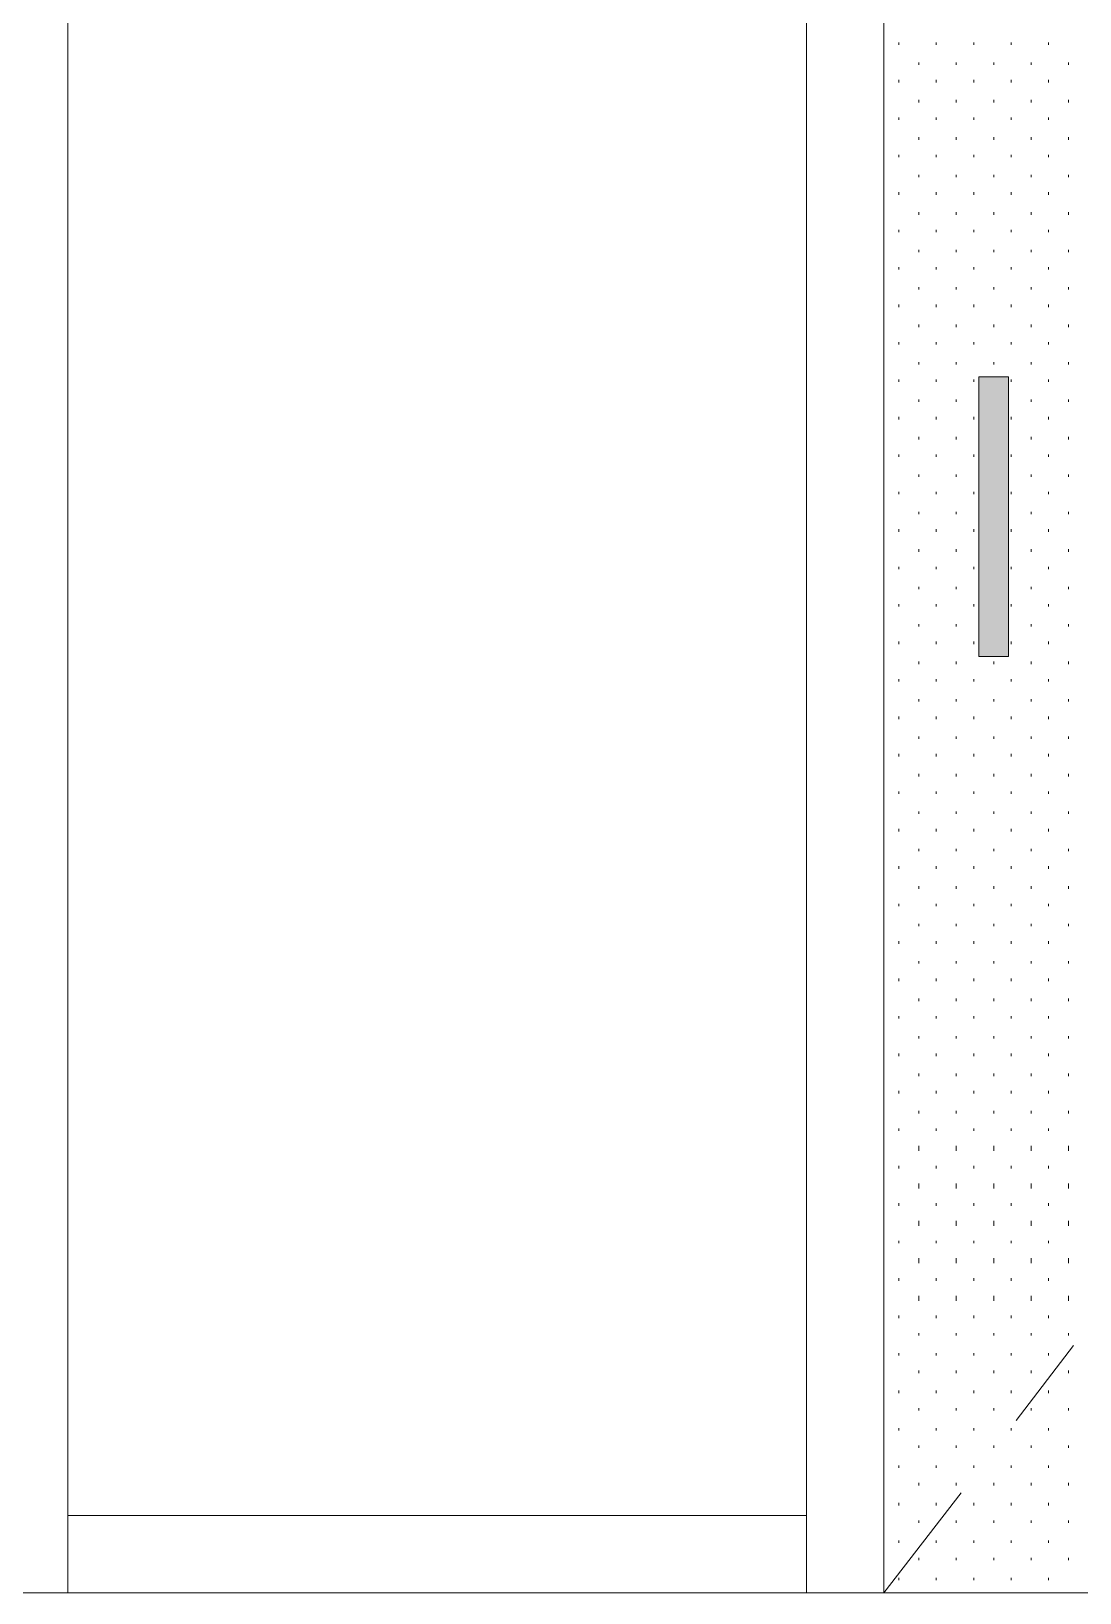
# Model space of a CAD drawing. Header units: inches. Extents: x -6061 to 13621, y -296 to 7483.
# Drawn here: x 12086.2 to 12119.8, y 670.5 to 720.6 of the extents above; entities that cross this region are included whole.
import ezdxf
from ezdxf.xclip import XClip

# ---------------------------------------------------------------- set-up
doc = ezdxf.new("R2010")
doc.units = ezdxf.units.IN
doc.header["$MEASUREMENT"] = 0
doc.header["$XCLIPFRAME"] = 0
doc.layers.get('0').update_dxf_attribs({"linetype": 'CONTINUOUS'})

# ---------------------------------------------------------------- blocks, each defined once
blk = doc.blocks.new('MF43512_5')
at = {"true_color": 0xffffff}
blk.add_hatch(color=7, dxfattribs=at).paths.add_polyline_path([(116.501, 477.986), (135.551, 477.986), (135.551, 527.431), (116.501, 527.431)])

msp = doc.modelspace()

# ---------------------------------------------------------------- linework, layer by layer
at = {"color": 7, "linetype": 'Continuous', "lineweight": 9, "true_color": 0x000007}
for p, q in [((12087.32859, 670.53582), (12087.32859, 766.56433)), ((12111.03538, 766.56433), (12111.03538, 670.53582)), ((12113.51818, 670.53582), (12113.51818, 766.56433)), ((12087.32859, 764.08153), (12087.32859, 673.01863)), ((12111.03538, 673.01863), (12111.03538, 764.08153)), ((12113.51818, 764.08153), (12113.51818, 670.53582)), ((12116.56162, 709.5399), (12116.56162, 700.56976)), ((12117.52271, 709.5399), (12116.56162, 709.5399)), ((12117.52271, 700.56976), (12117.52271, 709.5399)), ((12116.56162, 700.56976), (12117.52271, 700.56976)), ((12117.76298, 676.06207), (12119.60506, 678.46478)), ((12113.51818, 670.53582), (12116.00099, 673.73944)), ((12087.32859, 673.01863), (12111.03538, 673.01863)), ((12087.32859, 670.53582), (12087.32859, 673.01863)), ((12111.03538, 673.01863), (12087.32859, 673.01863)), ((12111.03538, 673.01863), (12111.03538, 670.53582)), ((12087.32859, 670.53582), (12084.76569, 670.53582)), ((12084.76569, 670.53582), (12087.32859, 670.53582)), ((12087.32859, 670.53582), (12111.03538, 670.53582)), ((12111.03538, 670.53582), (12087.32859, 670.53582)), ((12113.51818, 670.53582), (12111.03538, 670.53582)), ((12111.03538, 670.53582), (12113.51818, 670.53582)), ((12149.5589, 670.53582), (12113.51818, 670.53582))]:
    msp.add_line(p, q, dxfattribs=at)
at = {"color": 7, "linetype": 'Continuous', "lineweight": 9, "true_color": 0xffffff}
for p, q in [((12113.99872, 720.19193), (12113.99872, 720.27202)), ((12115.20008, 720.19193), (12115.20008, 720.27202)), ((12116.40144, 720.19193), (12116.40144, 720.27202)), ((12117.6028, 720.19193), (12117.6028, 720.27202)), ((12118.80415, 720.19193), (12118.80415, 720.27202)), ((12114.63945, 719.55121), (12114.63945, 719.6313)), ((12115.84081, 719.55121), (12115.84081, 719.6313)), ((12117.04216, 719.55121), (12117.04216, 719.6313)), ((12118.24352, 719.55121), (12118.24352, 719.6313)), ((12119.44488, 719.55121), (12119.44488, 719.6313)), ((12113.99872, 718.99058), (12113.99872, 719.07067)), ((12115.20008, 718.99058), (12115.20008, 719.07067)), ((12116.40144, 718.99058), (12116.40144, 719.07067)), ((12117.6028, 718.99058), (12117.6028, 719.07067)), ((12118.80415, 718.99058), (12118.80415, 719.07067)), ((12114.63945, 718.34985), (12114.63945, 718.42994)), ((12115.84081, 718.34985), (12115.84081, 718.42994)), ((12117.04216, 718.34985), (12117.04216, 718.42994)), ((12118.24352, 718.34985), (12118.24352, 718.42994)), ((12119.44488, 718.34985), (12119.44488, 718.42994)), ((12113.99872, 717.78922), (12113.99872, 717.86931)), ((12115.20008, 717.78922), (12115.20008, 717.86931)), ((12116.40144, 717.78922), (12116.40144, 717.86931)), ((12117.6028, 717.78922), (12117.6028, 717.86931)), ((12118.80415, 717.78922), (12118.80415, 717.86931)), ((12114.63945, 717.14849), (12114.63945, 717.22858)), ((12115.84081, 717.14849), (12115.84081, 717.22858)), ((12117.04216, 717.14849), (12117.04216, 717.22858)), ((12118.24352, 717.14849), (12118.24352, 717.22858)), ((12119.44488, 717.14849), (12119.44488, 717.22858)), ((12113.99872, 716.58786), (12113.99872, 716.66795)), ((12115.20008, 716.58786), (12115.20008, 716.66795)), ((12116.40144, 716.58786), (12116.40144, 716.66795)), ((12117.6028, 716.58786), (12117.6028, 716.66795)), ((12118.80415, 716.58786), (12118.80415, 716.66795)), ((12114.63945, 715.94714), (12114.63945, 716.02723)), ((12115.84081, 715.94714), (12115.84081, 716.02723)), ((12117.04216, 715.94714), (12117.04216, 716.02723)), ((12118.24352, 715.94714), (12118.24352, 716.02723)), ((12119.44488, 715.94714), (12119.44488, 716.02723)), ((12113.99872, 715.3865), (12113.99872, 715.46659)), ((12115.20008, 715.3865), (12115.20008, 715.46659)), ((12116.40144, 715.3865), (12116.40144, 715.46659)), ((12117.6028, 715.3865), (12117.6028, 715.46659)), ((12118.80415, 715.3865), (12118.80415, 715.46659)), ((12114.63945, 714.74578), (12114.63945, 714.82587)), ((12115.84081, 714.74578), (12115.84081, 714.82587)), ((12117.04216, 714.74578), (12117.04216, 714.82587)), ((12118.24352, 714.74578), (12118.24352, 714.82587)), ((12119.44488, 714.74578), (12119.44488, 714.82587)), ((12113.99872, 714.18515), (12113.99872, 714.26524)), ((12115.20008, 714.18515), (12115.20008, 714.26524)), ((12116.40144, 714.18515), (12116.40144, 714.26524)), ((12117.6028, 714.18515), (12117.6028, 714.26524)), ((12118.80415, 714.18515), (12118.80415, 714.26524)), ((12114.63945, 713.54442), (12114.63945, 713.62451)), ((12115.84081, 713.54442), (12115.84081, 713.62451)), ((12117.04216, 713.54442), (12117.04216, 713.62451)), ((12118.24352, 713.54442), (12118.24352, 713.62451)), ((12119.44488, 713.54442), (12119.44488, 713.62451)), ((12113.99872, 712.98379), (12113.99872, 713.06388)), ((12115.20008, 712.98379), (12115.20008, 713.06388)), ((12116.40144, 712.98379), (12116.40144, 713.06388)), ((12117.6028, 712.98379), (12117.6028, 713.06388)), ((12118.80415, 712.98379), (12118.80415, 713.06388)), ((12114.63945, 712.34306), (12114.63945, 712.42315)), ((12115.84081, 712.34306), (12115.84081, 712.42315)), ((12117.04216, 712.34306), (12117.04216, 712.42315)), ((12118.24352, 712.34306), (12118.24352, 712.42315)), ((12119.44488, 712.34306), (12119.44488, 712.42315)), ((12113.99872, 711.78243), (12113.99872, 711.86252)), ((12115.20008, 711.78243), (12115.20008, 711.86252)), ((12116.40144, 711.78243), (12116.40144, 711.86252)), ((12117.6028, 711.78243), (12117.6028, 711.86252)), ((12118.80415, 711.78243), (12118.80415, 711.86252)), ((12114.63945, 711.14171), (12114.63945, 711.2218)), ((12115.84081, 711.14171), (12115.84081, 711.2218)), ((12117.04216, 711.14171), (12117.04216, 711.2218)), ((12118.24352, 711.14171), (12118.24352, 711.2218)), ((12119.44488, 711.14171), (12119.44488, 711.2218)), ((12113.99872, 710.58107), (12113.99872, 710.66116)), ((12115.20008, 710.58107), (12115.20008, 710.66116)), ((12116.40144, 710.58107), (12116.40144, 710.66116)), ((12117.6028, 710.58107), (12117.6028, 710.66116)), ((12118.80415, 710.58107), (12118.80415, 710.66116)), ((12114.63945, 709.94035), (12114.63945, 710.02044)), ((12115.84081, 709.94035), (12115.84081, 710.02044)), ((12117.04216, 709.94035), (12117.04216, 710.02044)), ((12118.24352, 709.94035), (12118.24352, 710.02044)), ((12119.44488, 709.94035), (12119.44488, 710.02044)), ((12113.99872, 709.37972), (12113.99872, 709.45981)), ((12115.20008, 709.37972), (12115.20008, 709.45981)), ((12116.40144, 709.37972), (12116.40144, 709.45981)), ((12117.6028, 709.37972), (12117.6028, 709.45981)), ((12118.80415, 709.37972), (12118.80415, 709.45981)), ((12114.63945, 708.73899), (12114.63945, 708.81908)), ((12115.84081, 708.73899), (12115.84081, 708.81908)), ((12118.24352, 708.73899), (12118.24352, 708.81908)), ((12119.44488, 708.73899), (12119.44488, 708.81908)), ((12113.99872, 708.17836), (12113.99872, 708.25845)), ((12115.20008, 708.17836), (12115.20008, 708.25845)), ((12116.40144, 708.17836), (12116.40144, 708.25845)), ((12117.6028, 708.17836), (12117.6028, 708.25845)), ((12118.80415, 708.17836), (12118.80415, 708.25845)), ((12114.63945, 707.53763), (12114.63945, 707.61772)), ((12115.84081, 707.53763), (12115.84081, 707.61772)), ((12118.24352, 707.53763), (12118.24352, 707.61772)), ((12119.44488, 707.53763), (12119.44488, 707.61772)), ((12113.99872, 706.977), (12113.99872, 707.05709)), ((12115.20008, 706.977), (12115.20008, 707.05709)), ((12116.40144, 706.977), (12116.40144, 707.05709)), ((12117.6028, 706.977), (12117.6028, 707.05709)), ((12118.80415, 706.977), (12118.80415, 707.05709)), ((12114.63945, 706.33628), (12114.63945, 706.41637)), ((12115.84081, 706.33628), (12115.84081, 706.41637)), ((12118.24352, 706.33628), (12118.24352, 706.41637)), ((12119.44488, 706.33628), (12119.44488, 706.41637)), ((12113.99872, 705.77564), (12113.99872, 705.85573)), ((12115.20008, 705.77564), (12115.20008, 705.85573)), ((12116.40144, 705.77564), (12116.40144, 705.85573)), ((12117.6028, 705.77564), (12117.6028, 705.85573)), ((12118.80415, 705.77564), (12118.80415, 705.85573)), ((12114.63945, 705.13492), (12114.63945, 705.21501)), ((12115.84081, 705.13492), (12115.84081, 705.21501)), ((12118.24352, 705.13492), (12118.24352, 705.21501)), ((12119.44488, 705.13492), (12119.44488, 705.21501)), ((12113.99872, 704.57429), (12113.99872, 704.65438)), ((12115.20008, 704.57429), (12115.20008, 704.65438)), ((12116.40144, 704.57429), (12116.40144, 704.65438)), ((12117.6028, 704.57429), (12117.6028, 704.65438)), ((12118.80415, 704.57429), (12118.80415, 704.65438)), ((12114.63945, 703.93356), (12114.63945, 704.01365)), ((12115.84081, 703.93356), (12115.84081, 704.01365)), ((12118.24352, 703.93356), (12118.24352, 704.01365)), ((12119.44488, 703.93356), (12119.44488, 704.01365)), ((12113.99872, 703.37293), (12113.99872, 703.45302)), ((12115.20008, 703.37293), (12115.20008, 703.45302)), ((12116.40144, 703.37293), (12116.40144, 703.45302)), ((12117.6028, 703.37293), (12117.6028, 703.45302)), ((12118.80415, 703.37293), (12118.80415, 703.45302)), ((12114.63945, 702.7322), (12114.63945, 702.81229)), ((12115.84081, 702.7322), (12115.84081, 702.81229)), ((12118.24352, 702.7322), (12118.24352, 702.81229)), ((12119.44488, 702.7322), (12119.44488, 702.81229)), ((12113.99872, 702.17157), (12113.99872, 702.25166)), ((12115.20008, 702.17157), (12115.20008, 702.25166)), ((12116.40144, 702.17157), (12116.40144, 702.25166)), ((12117.6028, 702.17157), (12117.6028, 702.25166)), ((12118.80415, 702.17157), (12118.80415, 702.25166)), ((12114.63945, 701.53085), (12114.63945, 701.61094)), ((12115.84081, 701.53085), (12115.84081, 701.61094)), ((12118.24352, 701.53085), (12118.24352, 701.61094)), ((12119.44488, 701.53085), (12119.44488, 701.61094)), ((12113.99872, 700.97021), (12113.99872, 701.0503)), ((12115.20008, 700.97021), (12115.20008, 701.0503)), ((12116.40144, 700.97021), (12116.40144, 701.0503)), ((12117.6028, 700.97021), (12117.6028, 701.0503)), ((12118.80415, 700.97021), (12118.80415, 701.0503)), ((12114.63945, 700.32949), (12114.63945, 700.40958)), ((12115.84081, 700.32949), (12115.84081, 700.40958)), ((12117.04216, 700.32949), (12117.04216, 700.40958)), ((12118.24352, 700.32949), (12118.24352, 700.40958)), ((12119.44488, 700.32949), (12119.44488, 700.40958)), ((12113.99872, 699.76886), (12113.99872, 699.84895)), ((12115.20008, 699.76886), (12115.20008, 699.84895)), ((12116.40144, 699.76886), (12116.40144, 699.84895)), ((12117.6028, 699.76886), (12117.6028, 699.84895)), ((12118.80415, 699.76886), (12118.80415, 699.84895)), ((12114.63945, 699.12813), (12114.63945, 699.20822)), ((12115.84081, 699.12813), (12115.84081, 699.20822)), ((12117.04216, 699.12813), (12117.04216, 699.20822)), ((12118.24352, 699.12813), (12118.24352, 699.20822)), ((12119.44488, 699.12813), (12119.44488, 699.20822)), ((12113.99872, 698.5675), (12113.99872, 698.64759)), ((12115.20008, 698.5675), (12115.20008, 698.64759)), ((12116.40144, 698.5675), (12116.40144, 698.64759)), ((12117.6028, 698.5675), (12117.6028, 698.64759)), ((12118.80415, 698.5675), (12118.80415, 698.64759)), ((12114.63945, 697.92677), (12114.63945, 698.00686)), ((12115.84081, 697.92677), (12115.84081, 698.00686)), ((12117.04216, 697.92677), (12117.04216, 698.00686)), ((12118.24352, 697.92677), (12118.24352, 698.00686)), ((12119.44488, 697.92677), (12119.44488, 698.00686)), ((12113.99872, 697.36614), (12113.99872, 697.44623)), ((12115.20008, 697.36614), (12115.20008, 697.44623)), ((12116.40144, 697.36614), (12116.40144, 697.44623)), ((12117.6028, 697.36614), (12117.6028, 697.44623)), ((12118.80415, 697.36614), (12118.80415, 697.44623)), ((12114.63945, 696.72542), (12114.63945, 696.80551)), ((12115.84081, 696.72542), (12115.84081, 696.80551)), ((12117.04216, 696.72542), (12117.04216, 696.80551)), ((12118.24352, 696.72542), (12118.24352, 696.80551)), ((12119.44488, 696.72542), (12119.44488, 696.80551)), ((12113.99872, 696.16478), (12113.99872, 696.24487)), ((12115.20008, 696.16478), (12115.20008, 696.24487)), ((12116.40144, 696.16478), (12116.40144, 696.24487)), ((12117.6028, 696.16478), (12117.6028, 696.24487)), ((12118.80415, 696.16478), (12118.80415, 696.24487)), ((12114.63945, 695.52406), (12114.63945, 695.60415)), ((12115.84081, 695.52406), (12115.84081, 695.60415)), ((12117.04216, 695.52406), (12117.04216, 695.60415)), ((12118.24352, 695.52406), (12118.24352, 695.60415)), ((12119.44488, 695.52406), (12119.44488, 695.60415)), ((12113.99872, 694.96343), (12113.99872, 695.04352)), ((12115.20008, 694.96343), (12115.20008, 695.04352)), ((12116.40144, 694.96343), (12116.40144, 695.04352)), ((12117.6028, 694.96343), (12117.6028, 695.04352)), ((12118.80415, 694.96343), (12118.80415, 695.04352)), ((12114.63945, 694.3227), (12114.63945, 694.40279)), ((12115.84081, 694.3227), (12115.84081, 694.40279)), ((12117.04216, 694.3227), (12117.04216, 694.40279)), ((12118.24352, 694.3227), (12118.24352, 694.40279)), ((12119.44488, 694.3227), (12119.44488, 694.40279)), ((12113.99872, 693.76207), (12113.99872, 693.84216)), ((12115.20008, 693.76207), (12115.20008, 693.84216)), ((12116.40144, 693.76207), (12116.40144, 693.84216)), ((12117.6028, 693.76207), (12117.6028, 693.84216)), ((12118.80415, 693.76207), (12118.80415, 693.84216)), ((12114.63945, 693.12134), (12114.63945, 693.20143)), ((12115.84081, 693.12134), (12115.84081, 693.20143)), ((12117.04216, 693.12134), (12117.04216, 693.20143)), ((12118.24352, 693.12134), (12118.24352, 693.20143)), ((12119.44488, 693.12134), (12119.44488, 693.20143)), ((12113.99872, 692.56071), (12113.99872, 692.6408)), ((12115.20008, 692.56071), (12115.20008, 692.6408)), ((12116.40144, 692.56071), (12116.40144, 692.6408)), ((12117.6028, 692.56071), (12117.6028, 692.6408)), ((12118.80415, 692.56071), (12118.80415, 692.6408)), ((12114.63945, 691.91999), (12114.63945, 692.00008)), ((12115.84081, 691.91999), (12115.84081, 692.00008)), ((12117.04216, 691.91999), (12117.04216, 692.00008)), ((12118.24352, 691.91999), (12118.24352, 692.00008)), ((12119.44488, 691.91999), (12119.44488, 692.00008)), ((12113.99872, 691.35935), (12113.99872, 691.43944)), ((12115.20008, 691.35935), (12115.20008, 691.43944)), ((12116.40144, 691.35935), (12116.40144, 691.43944)), ((12117.6028, 691.35935), (12117.6028, 691.43944)), ((12118.80415, 691.35935), (12118.80415, 691.43944)), ((12114.63945, 690.71863), (12114.63945, 690.79872)), ((12115.84081, 690.71863), (12115.84081, 690.79872)), ((12117.04216, 690.71863), (12117.04216, 690.79872)), ((12118.24352, 690.71863), (12118.24352, 690.79872)), ((12119.44488, 690.71863), (12119.44488, 690.79872)), ((12113.99872, 690.158), (12113.99872, 690.23809)), ((12115.20008, 690.158), (12115.20008, 690.23809)), ((12116.40144, 690.158), (12116.40144, 690.23809)), ((12117.6028, 690.158), (12117.6028, 690.23809)), ((12118.80415, 690.158), (12118.80415, 690.23809)), ((12114.63945, 689.51727), (12114.63945, 689.59736)), ((12115.84081, 689.51727), (12115.84081, 689.59736)), ((12117.04216, 689.51727), (12117.04216, 689.59736)), ((12118.24352, 689.51727), (12118.24352, 689.59736)), ((12119.44488, 689.51727), (12119.44488, 689.59736)), ((12113.99872, 688.95664), (12113.99872, 689.03673)), ((12115.20008, 688.95664), (12115.20008, 689.03673)), ((12116.40144, 688.95664), (12116.40144, 689.03673)), ((12117.6028, 688.95664), (12117.6028, 689.03673)), ((12118.80415, 688.95664), (12118.80415, 689.03673)), ((12114.63945, 688.31591), (12114.63945, 688.39601)), ((12115.84081, 688.31591), (12115.84081, 688.39601)), ((12117.04216, 688.31591), (12117.04216, 688.39601)), ((12118.24352, 688.31591), (12118.24352, 688.39601)), ((12119.44488, 688.31591), (12119.44488, 688.39601)), ((12113.99872, 687.75528), (12113.99872, 687.83537)), ((12115.20008, 687.75528), (12115.20008, 687.83537)), ((12116.40144, 687.75528), (12116.40144, 687.83537)), ((12117.6028, 687.75528), (12117.6028, 687.83537)), ((12118.80415, 687.75528), (12118.80415, 687.83537)), ((12114.63945, 687.11456), (12114.63945, 687.19465)), ((12115.84081, 687.11456), (12115.84081, 687.19465)), ((12117.04216, 687.11456), (12117.04216, 687.19465)), ((12118.24352, 687.11456), (12118.24352, 687.19465)), ((12119.44488, 687.11456), (12119.44488, 687.19465)), ((12113.99872, 686.55392), (12113.99872, 686.63401)), ((12115.20008, 686.55392), (12115.20008, 686.63401)), ((12116.40144, 686.55392), (12116.40144, 686.63401)), ((12117.6028, 686.55392), (12117.6028, 686.63401)), ((12118.80415, 686.55392), (12118.80415, 686.63401)), ((12114.63945, 685.9132), (12114.63945, 685.99329)), ((12115.84081, 685.9132), (12115.84081, 685.99329)), ((12117.04216, 685.9132), (12117.04216, 685.99329)), ((12118.24352, 685.9132), (12118.24352, 685.99329)), ((12119.44488, 685.9132), (12119.44488, 685.99329)), ((12113.99872, 685.35257), (12113.99872, 685.43266)), ((12115.20008, 685.35257), (12115.20008, 685.43266)), ((12116.40144, 685.35257), (12116.40144, 685.43266)), ((12117.6028, 685.35257), (12117.6028, 685.43266)), ((12118.80415, 685.35257), (12118.80415, 685.43266)), ((12114.63945, 684.71184), (12114.63945, 684.87202)), ((12115.84081, 684.71184), (12115.84081, 684.87202)), ((12117.04216, 684.71184), (12117.04216, 684.87202)), ((12118.24352, 684.71184), (12118.24352, 684.87202)), ((12119.44488, 684.71184), (12119.44488, 684.87202)), ((12113.99872, 684.15121), (12113.99872, 684.2313)), ((12115.20008, 684.15121), (12115.20008, 684.2313)), ((12116.40144, 684.15121), (12116.40144, 684.2313)), ((12117.6028, 684.15121), (12117.6028, 684.2313)), ((12118.80415, 684.15121), (12118.80415, 684.2313)), ((12114.63945, 683.51048), (12114.63945, 683.67067)), ((12115.84081, 683.51048), (12115.84081, 683.67067)), ((12117.04216, 683.51048), (12117.04216, 683.67067)), ((12118.24352, 683.51048), (12118.24352, 683.67067)), ((12119.44488, 683.51048), (12119.44488, 683.67067)), ((12113.99872, 682.94985), (12113.99872, 683.02994)), ((12115.20008, 682.94985), (12115.20008, 683.02994)), ((12116.40144, 682.94985), (12116.40144, 683.02994)), ((12117.6028, 682.94985), (12117.6028, 683.02994)), ((12118.80415, 682.94985), (12118.80415, 683.02994)), ((12114.63945, 682.30913), (12114.63945, 682.46931)), ((12115.84081, 682.30913), (12115.84081, 682.46931)), ((12117.04216, 682.30913), (12117.04216, 682.46931)), ((12118.24352, 682.30913), (12118.24352, 682.46931)), ((12119.44488, 682.30913), (12119.44488, 682.46931)), ((12113.99872, 681.74849), (12113.99872, 681.82858)), ((12115.20008, 681.74849), (12115.20008, 681.82858)), ((12116.40144, 681.74849), (12116.40144, 681.82858)), ((12117.6028, 681.74849), (12117.6028, 681.82858)), ((12118.80415, 681.74849), (12118.80415, 681.82858)), ((12114.63945, 681.10777), (12114.63945, 681.26795)), ((12115.84081, 681.10777), (12115.84081, 681.26795)), ((12117.04216, 681.10777), (12117.04216, 681.26795)), ((12118.24352, 681.10777), (12118.24352, 681.26795)), ((12119.44488, 681.10777), (12119.44488, 681.26795)), ((12113.99872, 680.54714), (12113.99872, 680.62723)), ((12115.20008, 680.54714), (12115.20008, 680.62723)), ((12116.40144, 680.54714), (12116.40144, 680.62723)), ((12117.6028, 680.54714), (12117.6028, 680.62723)), ((12118.80415, 680.54714), (12118.80415, 680.62723)), ((12114.63945, 679.90641), (12114.63945, 680.06659)), ((12115.84081, 679.90641), (12115.84081, 680.06659)), ((12117.04216, 679.90641), (12117.04216, 680.06659)), ((12118.24352, 679.90641), (12118.24352, 680.06659)), ((12119.44488, 679.90641), (12119.44488, 680.06659)), ((12113.99872, 679.34578), (12113.99872, 679.42587)), ((12115.20008, 679.34578), (12115.20008, 679.42587)), ((12116.40144, 679.34578), (12116.40144, 679.42587)), ((12117.6028, 679.34578), (12117.6028, 679.42587)), ((12118.80415, 679.34578), (12118.80415, 679.42587)), ((12114.63945, 678.78515), (12114.63945, 678.86524)), ((12115.84081, 678.78515), (12115.84081, 678.86524)), ((12117.04216, 678.78515), (12117.04216, 678.86524)), ((12118.24352, 678.78515), (12118.24352, 678.86524)), ((12119.44488, 678.78515), (12119.44488, 678.86524)), ((12113.99872, 678.14442), (12113.99872, 678.22451)), ((12115.20008, 678.14442), (12115.20008, 678.22451)), ((12116.40144, 678.14442), (12116.40144, 678.22451)), ((12117.6028, 678.14442), (12117.6028, 678.22451)), ((12118.80415, 678.14442), (12118.80415, 678.22451)), ((12114.63945, 677.58379), (12114.63945, 677.66388)), ((12115.84081, 677.58379), (12115.84081, 677.66388)), ((12117.04216, 677.58379), (12117.04216, 677.66388)), ((12118.24352, 677.58379), (12118.24352, 677.66388)), ((12119.44488, 677.58379), (12119.44488, 677.66388)), ((12113.99872, 676.94306), (12113.99872, 677.02315)), ((12115.20008, 676.94306), (12115.20008, 677.02315)), ((12116.40144, 676.94306), (12116.40144, 677.02315)), ((12117.6028, 676.94306), (12117.6028, 677.02315)), ((12118.80415, 676.94306), (12118.80415, 677.02315)), ((12114.63945, 676.38243), (12114.63945, 676.46252)), ((12115.84081, 676.38243), (12115.84081, 676.46252)), ((12117.04216, 676.38243), (12117.04216, 676.46252)), ((12118.24352, 676.38243), (12118.24352, 676.46252)), ((12119.44488, 676.38243), (12119.44488, 676.46252)), ((12113.99872, 675.74171), (12113.99872, 675.8218)), ((12115.20008, 675.74171), (12115.20008, 675.8218)), ((12116.40144, 675.74171), (12116.40144, 675.8218)), ((12117.6028, 675.74171), (12117.6028, 675.8218)), ((12118.80415, 675.74171), (12118.80415, 675.8218)), ((12114.63945, 675.18107), (12114.63945, 675.26116)), ((12115.84081, 675.18107), (12115.84081, 675.26116)), ((12117.04216, 675.18107), (12117.04216, 675.26116)), ((12118.24352, 675.18107), (12118.24352, 675.26116)), ((12119.44488, 675.18107), (12119.44488, 675.26116)), ((12113.99872, 674.54035), (12113.99872, 674.62044)), ((12115.20008, 674.54035), (12115.20008, 674.62044)), ((12116.40144, 674.54035), (12116.40144, 674.62044)), ((12117.6028, 674.54035), (12117.6028, 674.62044)), ((12118.80415, 674.54035), (12118.80415, 674.62044)), ((12114.63945, 673.97972), (12114.63945, 674.05981)), ((12115.84081, 673.97972), (12115.84081, 674.05981)), ((12117.04216, 673.97972), (12117.04216, 674.05981)), ((12118.24352, 673.97972), (12118.24352, 674.05981)), ((12119.44488, 673.97972), (12119.44488, 674.05981)), ((12113.99872, 673.33899), (12113.99872, 673.41908)), ((12115.20008, 673.33899), (12115.20008, 673.41908)), ((12116.40144, 673.33899), (12116.40144, 673.41908)), ((12117.6028, 673.33899), (12117.6028, 673.41908)), ((12118.80415, 673.33899), (12118.80415, 673.41908)), ((12114.63945, 672.77836), (12114.63945, 672.85845)), ((12115.84081, 672.77836), (12115.84081, 672.85845)), ((12117.04216, 672.77836), (12117.04216, 672.85845)), ((12118.24352, 672.77836), (12118.24352, 672.85845)), ((12119.44488, 672.77836), (12119.44488, 672.85845)), ((12113.99872, 672.13763), (12113.99872, 672.21772)), ((12115.20008, 672.13763), (12115.20008, 672.21772)), ((12116.40144, 672.13763), (12116.40144, 672.21772)), ((12117.6028, 672.13763), (12117.6028, 672.21772)), ((12118.80415, 672.13763), (12118.80415, 672.21772)), ((12114.63945, 671.577), (12114.63945, 671.65709)), ((12115.84081, 671.577), (12115.84081, 671.65709)), ((12117.04216, 671.577), (12117.04216, 671.65709)), ((12118.24352, 671.577), (12118.24352, 671.65709)), ((12119.44488, 671.577), (12119.44488, 671.65709)), ((12113.99872, 670.93628), (12113.99872, 671.01637)), ((12115.20008, 670.93628), (12115.20008, 671.01637)), ((12116.40144, 670.93628), (12116.40144, 671.01637)), ((12117.6028, 670.93628), (12117.6028, 671.01637)), ((12118.80415, 670.93628), (12118.80415, 671.01637))]:
    msp.add_line(p, q, dxfattribs=at)

# ---------------------------------------------------------------- block references
at = {"color": 7, "true_color": 0xffffff}
ref = msp.add_blockref('MF43512_5', (11893.10913, -233.76599), dxfattribs=dict(at, xscale=1.8919015636469, yscale=1.8919015636469, zscale=1.8919015636469))
XClip(ref).set_block_clipping_path([(118.10999736, 493.860655628), (118.6179973487, 498.6019888554)])

doc.saveas('drawing.dxf')
